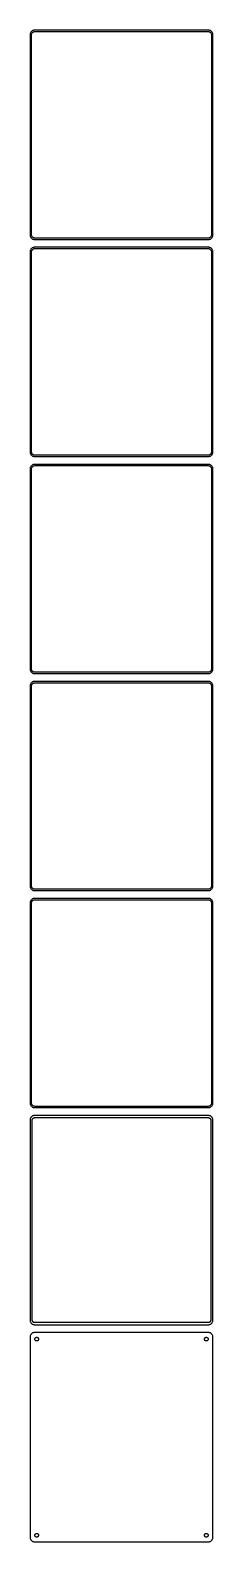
# Model space of a CAD drawing. Header units: metres. Extents: x -105 to 105, y 3615 to 7341.
# Drawn here: x -105 to 105, y 3615 to 5349 of the extents above; entities that cross this region are included whole.
import ezdxf

# ---------------------------------------------------------------- set-up
doc = ezdxf.new("R2010")
doc.units = ezdxf.units.M

msp = doc.modelspace()

# ---------------------------------------------------------------- linework, layer by layer
for p, q in [((-104.961, 5344.63), (-105, 5344)), ((-105, 5344), (-105, 5114)), ((-104.843, 5345.24), (-104.961, 5344.63)), ((-104.649, 5345.84), (-104.843, 5345.24)), ((-104.382, 5346.41), (-104.649, 5345.84)), ((-104.045, 5346.94), (-104.382, 5346.41)), ((-103.645, 5347.42), (-104.045, 5346.94)), ((-103.187, 5347.85), (-103.645, 5347.42)), ((-103.5, 5343.5), (-103.468, 5344)), ((-103.5, 5114.5), (-103.5, 5343.5)), ((-103.468, 5344), (-103.374, 5344.49)), ((-103.374, 5344.49), (-103.219, 5344.97)), ((-103.219, 5344.97), (-103.005, 5345.43)), ((-102.679, 5348.22), (-103.187, 5347.85)), ((-103.005, 5345.43), (-102.736, 5345.85)), ((-102.736, 5345.85), (-102.416, 5346.24)), ((-102.129, 5348.52), (-102.679, 5348.22)), ((-102.416, 5346.24), (-102.05, 5346.58)), ((-101.545, 5348.76), (-102.129, 5348.52)), ((-102.05, 5346.58), (-101.643, 5346.88)), ((-101.643, 5346.88), (-101.203, 5347.12)), ((-100.937, 5348.91), (-101.545, 5348.76)), ((-101.203, 5347.12), (-100.736, 5347.3)), ((-100.314, 5348.99), (-100.937, 5348.91)), ((-100.736, 5347.3), (-100.25, 5347.43)), ((100.314, 5348.99), (-100.314, 5348.99)), ((-100.25, 5347.43), (-99.7512, 5347.49)), ((-99.7512, 5347.49), (99.7512, 5347.49)), ((99.7512, 5347.49), (100.25, 5347.43)), ((100.25, 5347.43), (100.736, 5347.3)), ((100.937, 5348.91), (100.314, 5348.99)), ((100.736, 5347.3), (101.203, 5347.12)), ((101.545, 5348.76), (100.937, 5348.91)), ((101.203, 5347.12), (101.643, 5346.88)), ((102.129, 5348.52), (101.545, 5348.76)), ((101.643, 5346.88), (102.05, 5346.58)), ((102.05, 5346.58), (102.416, 5346.24)), ((102.679, 5348.22), (102.129, 5348.52)), ((102.416, 5346.24), (102.736, 5345.85)), ((103.187, 5347.85), (102.679, 5348.22)), ((102.736, 5345.85), (103.005, 5345.43)), ((103.005, 5345.43), (103.219, 5344.97)), ((103.645, 5347.42), (103.187, 5347.85)), ((103.219, 5344.97), (103.374, 5344.49)), ((103.374, 5344.49), (103.468, 5344)), ((103.468, 5344), (103.5, 5343.5)), ((103.5, 5343.5), (103.5, 5114.5)), ((104.045, 5346.94), (103.645, 5347.42)), ((104.382, 5346.41), (104.045, 5346.94)), ((104.649, 5345.84), (104.382, 5346.41)), ((104.843, 5345.24), (104.649, 5345.84)), ((104.961, 5344.63), (104.843, 5345.24)), ((105, 5344), (104.961, 5344.63)), ((105, 5114), (105, 5344)), ((-105, 5114), (-104.961, 5113.37)), ((-104.961, 5113.37), (-104.843, 5112.76)), ((-104.843, 5112.76), (-104.649, 5112.16)), ((-104.649, 5112.16), (-104.382, 5111.59)), ((-104.382, 5111.59), (-104.045, 5111.06)), ((-104.045, 5097.94), (-104.382, 5097.41)), ((-104.045, 5111.06), (-103.645, 5110.58)), ((-103.645, 5098.42), (-104.045, 5097.94)), ((-103.645, 5110.58), (-103.187, 5110.15)), ((-103.187, 5098.85), (-103.645, 5098.42)), ((-103.468, 5114), (-103.5, 5114.5)), ((-103.374, 5113.51), (-103.468, 5114)), ((-103.219, 5113.03), (-103.374, 5113.51)), ((-103.005, 5112.57), (-103.219, 5113.03)), ((-103.187, 5110.15), (-102.679, 5109.78)), ((-102.679, 5099.22), (-103.187, 5098.85)), ((-102.736, 5112.15), (-103.005, 5112.57)), ((-102.416, 5111.76), (-102.736, 5112.15)), ((-102.679, 5109.78), (-102.129, 5109.48)), ((-102.129, 5099.52), (-102.679, 5099.22)), ((-102.05, 5111.42), (-102.416, 5111.76)), ((-102.129, 5109.48), (-101.545, 5109.24)), ((-101.545, 5099.76), (-102.129, 5099.52)), ((-101.643, 5111.12), (-102.05, 5111.42)), ((-101.203, 5110.88), (-101.643, 5111.12)), ((-101.643, 5097.88), (-101.203, 5098.12)), ((-101.545, 5109.24), (-100.937, 5109.09)), ((-100.937, 5099.91), (-101.545, 5099.76)), ((-100.736, 5110.7), (-101.203, 5110.88)), ((-101.203, 5098.12), (-100.736, 5098.3)), ((-100.937, 5109.09), (-100.314, 5109.01)), ((-100.314, 5099.99), (-100.937, 5099.91)), ((-100.25, 5110.57), (-100.736, 5110.7)), ((-100.736, 5098.3), (-100.25, 5098.43)), ((-100.314, 5109.01), (100.314, 5109.01)), ((100.314, 5099.99), (-100.314, 5099.99)), ((-99.7512, 5110.51), (-100.25, 5110.57)), ((-100.25, 5098.43), (-99.7512, 5098.49)), ((99.7512, 5110.51), (-99.7512, 5110.51)), ((-99.7512, 5098.49), (99.7512, 5098.49)), ((100.25, 5110.57), (99.7512, 5110.51)), ((99.7512, 5098.49), (100.25, 5098.43)), ((100.736, 5110.7), (100.25, 5110.57)), ((100.25, 5098.43), (100.736, 5098.3)), ((100.314, 5109.01), (100.937, 5109.09)), ((100.937, 5099.91), (100.314, 5099.99)), ((101.203, 5110.88), (100.736, 5110.7)), ((100.736, 5098.3), (101.203, 5098.12)), ((100.937, 5109.09), (101.545, 5109.24)), ((101.545, 5099.76), (100.937, 5099.91)), ((101.643, 5111.12), (101.203, 5110.88)), ((101.203, 5098.12), (101.643, 5097.88)), ((101.545, 5109.24), (102.129, 5109.48)), ((102.129, 5099.52), (101.545, 5099.76)), ((102.05, 5111.42), (101.643, 5111.12)), ((102.416, 5111.76), (102.05, 5111.42)), ((102.129, 5109.48), (102.679, 5109.78)), ((102.679, 5099.22), (102.129, 5099.52)), ((102.736, 5112.15), (102.416, 5111.76)), ((102.679, 5109.78), (103.187, 5110.15)), ((103.187, 5098.85), (102.679, 5099.22)), ((103.005, 5112.57), (102.736, 5112.15)), ((103.219, 5113.03), (103.005, 5112.57)), ((103.187, 5110.15), (103.645, 5110.58)), ((103.645, 5098.42), (103.187, 5098.85)), ((103.374, 5113.51), (103.219, 5113.03)), ((103.468, 5114), (103.374, 5113.51)), ((103.5, 5114.5), (103.468, 5114)), ((103.645, 5110.58), (104.045, 5111.06)), ((104.045, 5097.94), (103.645, 5098.42)), ((104.045, 5111.06), (104.382, 5111.59)), ((104.382, 5097.41), (104.045, 5097.94)), ((104.382, 5111.59), (104.649, 5112.16)), ((104.649, 5112.16), (104.843, 5112.76)), ((104.843, 5112.76), (104.961, 5113.37)), ((104.961, 5113.37), (105, 5114)), ((-104.961, 5095.63), (-105, 5095)), ((-105, 5095), (-105, 4865)), ((-104.843, 5096.24), (-104.961, 5095.63)), ((-104.649, 5096.84), (-104.843, 5096.24)), ((-104.382, 5097.41), (-104.649, 5096.84)), ((-103.5, 5094.5), (-103.468, 5095)), ((-103.5, 4865.5), (-103.5, 5094.5)), ((-103.468, 5095), (-103.374, 5095.49)), ((-103.374, 5095.49), (-103.219, 5095.97)), ((-103.219, 5095.97), (-103.005, 5096.43)), ((-103.005, 5096.43), (-102.736, 5096.85)), ((-102.736, 5096.85), (-102.416, 5097.24)), ((-102.416, 5097.24), (-102.05, 5097.58)), ((-102.05, 5097.58), (-101.643, 5097.88)), ((101.643, 5097.88), (102.05, 5097.58)), ((102.05, 5097.58), (102.416, 5097.24)), ((102.416, 5097.24), (102.736, 5096.85)), ((102.736, 5096.85), (103.005, 5096.43)), ((103.005, 5096.43), (103.219, 5095.97)), ((103.219, 5095.97), (103.374, 5095.49)), ((103.374, 5095.49), (103.468, 5095)), ((103.468, 5095), (103.5, 5094.5)), ((103.5, 5094.5), (103.5, 4865.5)), ((104.649, 5096.84), (104.382, 5097.41)), ((104.843, 5096.24), (104.649, 5096.84)), ((104.961, 5095.63), (104.843, 5096.24)), ((105, 5095), (104.961, 5095.63)), ((105, 4865), (105, 5095)), ((-105, 4865), (-104.961, 4864.37)), ((-104.961, 4864.37), (-104.843, 4863.76)), ((-104.843, 4863.76), (-104.649, 4863.16)), ((-104.649, 4863.16), (-104.382, 4862.59)), ((-104.382, 4862.59), (-104.045, 4862.06)), ((-104.045, 4862.06), (-103.645, 4861.58)), ((-103.645, 4861.58), (-103.187, 4861.15)), ((-103.468, 4865), (-103.5, 4865.5)), ((-103.374, 4864.51), (-103.468, 4865)), ((-103.219, 4864.03), (-103.374, 4864.51)), ((-103.005, 4863.57), (-103.219, 4864.03)), ((-103.187, 4861.15), (-102.679, 4860.78)), ((-102.736, 4863.15), (-103.005, 4863.57)), ((-102.416, 4862.76), (-102.736, 4863.15)), ((-102.679, 4860.78), (-102.129, 4860.48)), ((-102.05, 4862.42), (-102.416, 4862.76)), ((-102.129, 4860.48), (-101.545, 4860.24)), ((-101.643, 4862.12), (-102.05, 4862.42)), ((-101.203, 4861.88), (-101.643, 4862.12)), ((-101.545, 4860.24), (-100.937, 4860.09)), ((-100.736, 4861.7), (-101.203, 4861.88)), ((-100.937, 4860.09), (-100.314, 4860.01)), ((-100.25, 4861.57), (-100.736, 4861.7)), ((-100.314, 4860.01), (100.314, 4860.01)), ((-99.7512, 4861.51), (-100.25, 4861.57)), ((99.7512, 4861.51), (-99.7512, 4861.51)), ((100.25, 4861.57), (99.7512, 4861.51)), ((100.736, 4861.7), (100.25, 4861.57)), ((100.314, 4860.01), (100.937, 4860.09)), ((101.203, 4861.88), (100.736, 4861.7)), ((100.937, 4860.09), (101.545, 4860.24)), ((101.643, 4862.12), (101.203, 4861.88)), ((101.545, 4860.24), (102.129, 4860.48)), ((102.05, 4862.42), (101.643, 4862.12)), ((102.416, 4862.76), (102.05, 4862.42)), ((102.129, 4860.48), (102.679, 4860.78)), ((102.736, 4863.15), (102.416, 4862.76)), ((102.679, 4860.78), (103.187, 4861.15)), ((103.005, 4863.57), (102.736, 4863.15)), ((103.219, 4864.03), (103.005, 4863.57)), ((103.187, 4861.15), (103.645, 4861.58)), ((103.374, 4864.51), (103.219, 4864.03)), ((103.468, 4865), (103.374, 4864.51)), ((103.5, 4865.5), (103.468, 4865)), ((103.645, 4861.58), (104.045, 4862.06)), ((104.045, 4862.06), (104.382, 4862.59)), ((104.382, 4862.59), (104.649, 4863.16)), ((104.649, 4863.16), (104.843, 4863.76)), ((104.843, 4863.76), (104.961, 4864.37)), ((104.961, 4864.37), (105, 4865)), ((-104.961, 4846.63), (-105, 4846)), ((-105, 4846), (-105, 4616)), ((-104.843, 4847.24), (-104.961, 4846.63)), ((-104.649, 4847.84), (-104.843, 4847.24)), ((-104.382, 4848.41), (-104.649, 4847.84)), ((-104.045, 4848.94), (-104.382, 4848.41)), ((-103.645, 4849.42), (-104.045, 4848.94)), ((-103.187, 4849.85), (-103.645, 4849.42)), ((-103.5, 4845.5), (-103.468, 4846)), ((-103.5, 4616.5), (-103.5, 4845.5)), ((-103.468, 4846), (-103.374, 4846.49)), ((-103.374, 4846.49), (-103.219, 4846.97)), ((-103.219, 4846.97), (-103.005, 4847.43)), ((-102.679, 4850.22), (-103.187, 4849.85)), ((-103.005, 4847.43), (-102.736, 4847.85)), ((-102.736, 4847.85), (-102.416, 4848.24)), ((-102.129, 4850.52), (-102.679, 4850.22)), ((-102.416, 4848.24), (-102.05, 4848.58)), ((-101.545, 4850.76), (-102.129, 4850.52)), ((-102.05, 4848.58), (-101.643, 4848.88)), ((-101.643, 4848.88), (-101.203, 4849.12)), ((-100.937, 4850.91), (-101.545, 4850.76)), ((-101.203, 4849.12), (-100.736, 4849.3)), ((-100.314, 4850.99), (-100.937, 4850.91)), ((-100.736, 4849.3), (-100.25, 4849.43)), ((100.314, 4850.99), (-100.314, 4850.99)), ((-100.25, 4849.43), (-99.7512, 4849.49)), ((-99.7512, 4849.49), (99.7512, 4849.49)), ((99.7512, 4849.49), (100.25, 4849.43)), ((100.25, 4849.43), (100.736, 4849.3)), ((100.937, 4850.91), (100.314, 4850.99)), ((100.736, 4849.3), (101.203, 4849.12)), ((101.545, 4850.76), (100.937, 4850.91)), ((101.203, 4849.12), (101.643, 4848.88)), ((102.129, 4850.52), (101.545, 4850.76)), ((101.643, 4848.88), (102.05, 4848.58)), ((102.05, 4848.58), (102.416, 4848.24)), ((102.679, 4850.22), (102.129, 4850.52)), ((102.416, 4848.24), (102.736, 4847.85)), ((103.187, 4849.85), (102.679, 4850.22)), ((102.736, 4847.85), (103.005, 4847.43)), ((103.005, 4847.43), (103.219, 4846.97)), ((103.645, 4849.42), (103.187, 4849.85)), ((103.219, 4846.97), (103.374, 4846.49)), ((103.374, 4846.49), (103.468, 4846)), ((103.468, 4846), (103.5, 4845.5)), ((103.5, 4845.5), (103.5, 4616.5)), ((104.045, 4848.94), (103.645, 4849.42)), ((104.382, 4848.41), (104.045, 4848.94)), ((104.649, 4847.84), (104.382, 4848.41)), ((104.843, 4847.24), (104.649, 4847.84)), ((104.961, 4846.63), (104.843, 4847.24)), ((105, 4846), (104.961, 4846.63)), ((105, 4616), (105, 4846)), ((-105, 4616), (-104.961, 4615.37)), ((-104.961, 4615.37), (-104.843, 4614.76)), ((-104.843, 4614.76), (-104.649, 4614.16)), ((-104.649, 4614.16), (-104.382, 4613.59)), ((-104.382, 4613.59), (-104.045, 4613.06)), ((-104.045, 4613.06), (-103.645, 4612.58)), ((-103.645, 4612.58), (-103.187, 4612.15)), ((-103.468, 4616), (-103.5, 4616.5)), ((-103.374, 4615.51), (-103.468, 4616)), ((-103.219, 4615.03), (-103.374, 4615.51)), ((-103.005, 4614.57), (-103.219, 4615.03)), ((-102.736, 4614.15), (-103.005, 4614.57)), ((-102.416, 4613.76), (-102.736, 4614.15)), ((-102.05, 4613.42), (-102.416, 4613.76)), ((-101.643, 4613.12), (-102.05, 4613.42)), ((-101.203, 4612.88), (-101.643, 4613.12)), ((-100.736, 4612.7), (-101.203, 4612.88)), ((-100.25, 4612.57), (-100.736, 4612.7)), ((-99.7512, 4612.51), (-100.25, 4612.57)), ((99.7512, 4612.51), (-99.7512, 4612.51)), ((100.25, 4612.57), (99.7512, 4612.51)), ((100.736, 4612.7), (100.25, 4612.57)), ((101.203, 4612.88), (100.736, 4612.7)), ((101.643, 4613.12), (101.203, 4612.88)), ((102.05, 4613.42), (101.643, 4613.12)), ((102.416, 4613.76), (102.05, 4613.42)), ((102.736, 4614.15), (102.416, 4613.76)), ((103.005, 4614.57), (102.736, 4614.15)), ((103.219, 4615.03), (103.005, 4614.57)), ((103.187, 4612.15), (103.645, 4612.58)), ((103.374, 4615.51), (103.219, 4615.03)), ((103.468, 4616), (103.374, 4615.51)), ((103.5, 4616.5), (103.468, 4616)), ((103.645, 4612.58), (104.045, 4613.06)), ((104.045, 4613.06), (104.382, 4613.59)), ((104.382, 4613.59), (104.649, 4614.16)), ((104.649, 4614.16), (104.843, 4614.76)), ((104.843, 4614.76), (104.961, 4615.37)), ((104.961, 4615.37), (105, 4616)), ((-104.961, 4597.63), (-105, 4597)), ((-105, 4597), (-105, 4367)), ((-104.843, 4598.24), (-104.961, 4597.63)), ((-104.649, 4598.84), (-104.843, 4598.24)), ((-104.382, 4599.41), (-104.649, 4598.84)), ((-104.045, 4599.94), (-104.382, 4599.41)), ((-103.645, 4600.42), (-104.045, 4599.94)), ((-103.187, 4600.85), (-103.645, 4600.42)), ((-103.5, 4596.5), (-103.468, 4597)), ((-103.5, 4367.5), (-103.5, 4596.5)), ((-103.468, 4597), (-103.374, 4597.49)), ((-103.374, 4597.49), (-103.219, 4597.97)), ((-103.219, 4597.97), (-103.005, 4598.43)), ((-103.187, 4612.15), (-102.679, 4611.78)), ((-102.679, 4601.22), (-103.187, 4600.85)), ((-103.005, 4598.43), (-102.736, 4598.85)), ((-102.736, 4598.85), (-102.416, 4599.24)), ((-102.679, 4611.78), (-102.129, 4611.48)), ((-102.129, 4601.52), (-102.679, 4601.22)), ((-102.416, 4599.24), (-102.05, 4599.58)), ((-102.129, 4611.48), (-101.545, 4611.24)), ((-101.545, 4601.76), (-102.129, 4601.52)), ((-102.05, 4599.58), (-101.643, 4599.88)), ((-101.643, 4599.88), (-101.203, 4600.12)), ((-101.545, 4611.24), (-100.937, 4611.09)), ((-100.937, 4601.91), (-101.545, 4601.76)), ((-101.203, 4600.12), (-100.736, 4600.3)), ((-100.937, 4611.09), (-100.314, 4611.01)), ((-100.314, 4601.99), (-100.937, 4601.91)), ((-100.736, 4600.3), (-100.25, 4600.43)), ((-100.314, 4611.01), (100.314, 4611.01)), ((100.314, 4601.99), (-100.314, 4601.99)), ((-100.25, 4600.43), (-99.7512, 4600.49)), ((-99.7512, 4600.49), (99.7512, 4600.49)), ((99.7512, 4600.49), (100.25, 4600.43)), ((100.25, 4600.43), (100.736, 4600.3)), ((100.314, 4611.01), (100.937, 4611.09)), ((100.937, 4601.91), (100.314, 4601.99)), ((100.736, 4600.3), (101.203, 4600.12)), ((100.937, 4611.09), (101.545, 4611.24)), ((101.545, 4601.76), (100.937, 4601.91)), ((101.203, 4600.12), (101.643, 4599.88)), ((101.545, 4611.24), (102.129, 4611.48)), ((102.129, 4601.52), (101.545, 4601.76)), ((101.643, 4599.88), (102.05, 4599.58)), ((102.05, 4599.58), (102.416, 4599.24)), ((102.129, 4611.48), (102.679, 4611.78)), ((102.679, 4601.22), (102.129, 4601.52)), ((102.416, 4599.24), (102.736, 4598.85)), ((102.679, 4611.78), (103.187, 4612.15)), ((103.187, 4600.85), (102.679, 4601.22)), ((102.736, 4598.85), (103.005, 4598.43)), ((103.005, 4598.43), (103.219, 4597.97)), ((103.645, 4600.42), (103.187, 4600.85)), ((103.219, 4597.97), (103.374, 4597.49)), ((103.374, 4597.49), (103.468, 4597)), ((103.468, 4597), (103.5, 4596.5)), ((103.5, 4596.5), (103.5, 4367.5)), ((104.045, 4599.94), (103.645, 4600.42)), ((104.382, 4599.41), (104.045, 4599.94)), ((104.649, 4598.84), (104.382, 4599.41)), ((104.843, 4598.24), (104.649, 4598.84)), ((104.961, 4597.63), (104.843, 4598.24)), ((105, 4597), (104.961, 4597.63)), ((105, 4367), (105, 4597)), ((-105, 4367), (-104.961, 4366.37)), ((-104.961, 4366.37), (-104.843, 4365.76)), ((-104.843, 4365.76), (-104.649, 4365.16)), ((-104.649, 4365.16), (-104.382, 4364.59)), ((-104.382, 4364.59), (-104.045, 4364.06)), ((-104.045, 4364.06), (-103.645, 4363.58)), ((-103.645, 4363.58), (-103.187, 4363.15)), ((-103.468, 4367), (-103.5, 4367.5)), ((-103.374, 4366.51), (-103.468, 4367)), ((-103.219, 4366.03), (-103.374, 4366.51)), ((-103.005, 4365.57), (-103.219, 4366.03)), ((-103.187, 4363.15), (-102.679, 4362.78)), ((-102.736, 4365.15), (-103.005, 4365.57)), ((-102.416, 4364.76), (-102.736, 4365.15)), ((-102.679, 4362.78), (-102.129, 4362.48)), ((-102.129, 4352.52), (-102.679, 4352.22)), ((-102.05, 4364.42), (-102.416, 4364.76)), ((-102.129, 4362.48), (-101.545, 4362.24)), ((-101.545, 4352.76), (-102.129, 4352.52)), ((-101.643, 4364.12), (-102.05, 4364.42)), ((-101.203, 4363.88), (-101.643, 4364.12)), ((-101.545, 4362.24), (-100.937, 4362.09)), ((-100.937, 4352.91), (-101.545, 4352.76)), ((-100.736, 4363.7), (-101.203, 4363.88)), ((-100.937, 4362.09), (-100.314, 4362.01)), ((-100.314, 4352.99), (-100.937, 4352.91)), ((-100.25, 4363.57), (-100.736, 4363.7)), ((-100.314, 4362.01), (100.314, 4362.01)), ((100.314, 4352.99), (-100.314, 4352.99)), ((-99.7512, 4363.51), (-100.25, 4363.57)), ((99.7512, 4363.51), (-99.7512, 4363.51)), ((100.25, 4363.57), (99.7512, 4363.51)), ((100.736, 4363.7), (100.25, 4363.57)), ((100.314, 4362.01), (100.937, 4362.09)), ((100.937, 4352.91), (100.314, 4352.99)), ((101.203, 4363.88), (100.736, 4363.7)), ((100.937, 4362.09), (101.545, 4362.24)), ((101.545, 4352.76), (100.937, 4352.91)), ((101.643, 4364.12), (101.203, 4363.88)), ((101.545, 4362.24), (102.129, 4362.48)), ((102.129, 4352.52), (101.545, 4352.76)), ((102.05, 4364.42), (101.643, 4364.12)), ((102.416, 4364.76), (102.05, 4364.42)), ((102.129, 4362.48), (102.679, 4362.78)), ((102.679, 4352.22), (102.129, 4352.52)), ((102.736, 4365.15), (102.416, 4364.76)), ((102.679, 4362.78), (103.187, 4363.15)), ((103.005, 4365.57), (102.736, 4365.15)), ((103.219, 4366.03), (103.005, 4365.57)), ((103.187, 4363.15), (103.645, 4363.58)), ((103.374, 4366.51), (103.219, 4366.03)), ((103.468, 4367), (103.374, 4366.51)), ((103.5, 4367.5), (103.468, 4367)), ((103.645, 4363.58), (104.045, 4364.06)), ((104.045, 4364.06), (104.382, 4364.59)), ((104.382, 4364.59), (104.649, 4365.16)), ((104.649, 4365.16), (104.843, 4365.76)), ((104.843, 4365.76), (104.961, 4366.37)), ((104.961, 4366.37), (105, 4367)), ((-104.961, 4348.63), (-105, 4348)), ((-105, 4348), (-105, 4118)), ((-104.843, 4349.24), (-104.961, 4348.63)), ((-104.649, 4349.84), (-104.843, 4349.24)), ((-104.382, 4350.41), (-104.649, 4349.84)), ((-104.045, 4350.94), (-104.382, 4350.41)), ((-103.645, 4351.42), (-104.045, 4350.94)), ((-103.187, 4351.85), (-103.645, 4351.42)), ((-103.5, 4347.5), (-103.468, 4348)), ((-103.5, 4118.5), (-103.5, 4347.5)), ((-103.468, 4348), (-103.374, 4348.49)), ((-103.374, 4348.49), (-103.219, 4348.97)), ((-103.219, 4348.97), (-103.005, 4349.43)), ((-102.679, 4352.22), (-103.187, 4351.85)), ((-103.005, 4349.43), (-102.736, 4349.85)), ((-102.736, 4349.85), (-102.416, 4350.24)), ((-102.416, 4350.24), (-102.05, 4350.58)), ((-102.05, 4350.58), (-101.643, 4350.88)), ((-101.643, 4350.88), (-101.203, 4351.12)), ((-101.203, 4351.12), (-100.736, 4351.3)), ((-100.736, 4351.3), (-100.25, 4351.43)), ((-100.25, 4351.43), (-99.7512, 4351.49)), ((-99.7512, 4351.49), (99.7512, 4351.49)), ((99.7512, 4351.49), (100.25, 4351.43)), ((100.25, 4351.43), (100.736, 4351.3)), ((100.736, 4351.3), (101.203, 4351.12)), ((101.203, 4351.12), (101.643, 4350.88)), ((101.643, 4350.88), (102.05, 4350.58)), ((102.05, 4350.58), (102.416, 4350.24)), ((102.416, 4350.24), (102.736, 4349.85)), ((103.187, 4351.85), (102.679, 4352.22)), ((102.736, 4349.85), (103.005, 4349.43)), ((103.005, 4349.43), (103.219, 4348.97)), ((103.645, 4351.42), (103.187, 4351.85)), ((103.219, 4348.97), (103.374, 4348.49)), ((103.374, 4348.49), (103.468, 4348)), ((103.468, 4348), (103.5, 4347.5)), ((103.5, 4347.5), (103.5, 4118.5)), ((104.045, 4350.94), (103.645, 4351.42)), ((104.382, 4350.41), (104.045, 4350.94)), ((104.649, 4349.84), (104.382, 4350.41)), ((104.843, 4349.24), (104.649, 4349.84)), ((104.961, 4348.63), (104.843, 4349.24)), ((105, 4348), (104.961, 4348.63)), ((105, 4118), (105, 4348)), ((-105, 4118), (-104.961, 4117.37)), ((-104.961, 4117.37), (-104.843, 4116.76)), ((-104.843, 4116.76), (-104.649, 4116.16)), ((-104.649, 4116.16), (-104.382, 4115.59)), ((-104.382, 4115.59), (-104.045, 4115.06)), ((-104.045, 4115.06), (-103.645, 4114.58)), ((-103.645, 4114.58), (-103.187, 4114.15)), ((-103.468, 4118), (-103.5, 4118.5)), ((-103.374, 4117.51), (-103.468, 4118)), ((-103.219, 4117.03), (-103.374, 4117.51)), ((-103.005, 4116.57), (-103.219, 4117.03)), ((-103.187, 4114.15), (-102.679, 4113.78)), ((-102.736, 4116.15), (-103.005, 4116.57)), ((-102.416, 4115.76), (-102.736, 4116.15)), ((-102.679, 4113.78), (-102.129, 4113.48)), ((-102.05, 4115.42), (-102.416, 4115.76)), ((-102.129, 4113.48), (-101.545, 4113.24)), ((-101.643, 4115.12), (-102.05, 4115.42)), ((-101.203, 4114.88), (-101.643, 4115.12)), ((-101.545, 4113.24), (-100.937, 4113.09)), ((-100.736, 4114.7), (-101.203, 4114.88)), ((-100.937, 4113.09), (-100.314, 4113.01)), ((-100.25, 4114.57), (-100.736, 4114.7)), ((-100.314, 4113.01), (100.314, 4113.01)), ((-99.7512, 4114.51), (-100.25, 4114.57)), ((99.7512, 4114.51), (-99.7512, 4114.51)), ((100.25, 4114.57), (99.7512, 4114.51)), ((100.736, 4114.7), (100.25, 4114.57)), ((100.314, 4113.01), (100.937, 4113.09)), ((101.203, 4114.88), (100.736, 4114.7)), ((100.937, 4113.09), (101.545, 4113.24)), ((101.643, 4115.12), (101.203, 4114.88)), ((101.545, 4113.24), (102.129, 4113.48)), ((102.05, 4115.42), (101.643, 4115.12)), ((102.416, 4115.76), (102.05, 4115.42)), ((102.129, 4113.48), (102.679, 4113.78)), ((102.736, 4116.15), (102.416, 4115.76)), ((102.679, 4113.78), (103.187, 4114.15)), ((103.005, 4116.57), (102.736, 4116.15)), ((103.219, 4117.03), (103.005, 4116.57)), ((103.187, 4114.15), (103.645, 4114.58)), ((103.374, 4117.51), (103.219, 4117.03)), ((103.468, 4118), (103.374, 4117.51)), ((103.5, 4118.5), (103.468, 4118)), ((103.645, 4114.58), (104.045, 4115.06)), ((104.045, 4115.06), (104.382, 4115.59)), ((104.382, 4115.59), (104.649, 4116.16)), ((104.649, 4116.16), (104.843, 4116.76)), ((104.843, 4116.76), (104.961, 4117.37)), ((104.961, 4117.37), (105, 4118)), ((-104.961, 4099.63), (-105, 4099)), ((-105, 4099), (-105, 3869)), ((-104.843, 4100.24), (-104.961, 4099.63)), ((-104.649, 4100.84), (-104.843, 4100.24)), ((-104.382, 4101.41), (-104.649, 4100.84)), ((-104.045, 4101.94), (-104.382, 4101.41)), ((-103.645, 4102.42), (-104.045, 4101.94)), ((-103.187, 4102.85), (-103.645, 4102.42)), ((-102.679, 4103.22), (-103.187, 4102.85)), ((-102.129, 4103.52), (-102.679, 4103.22)), ((-102.613, 4098.5), (-102.588, 4098.89)), ((-102.613, 3869.5), (-102.613, 4098.5)), ((-102.588, 4098.89), (-102.515, 4099.27)), ((-102.515, 4099.27), (-102.394, 4099.65)), ((-102.394, 4099.65), (-102.228, 4100)), ((-102.228, 4100), (-102.018, 4100.33)), ((-101.545, 4103.76), (-102.129, 4103.52)), ((-102.018, 4100.33), (-101.769, 4100.63)), ((-101.769, 4100.63), (-101.484, 4100.9)), ((-100.937, 4103.91), (-101.545, 4103.76)), ((-101.484, 4100.9), (-101.168, 4101.13)), ((-101.168, 4101.13), (-100.825, 4101.32)), ((-100.314, 4103.99), (-100.937, 4103.91)), ((-100.825, 4101.32), (-100.462, 4101.46)), ((-100.462, 4101.46), (-100.083, 4101.56)), ((100.314, 4103.99), (-100.314, 4103.99)), ((-100.083, 4101.56), (-99.6955, 4101.61)), ((-99.6955, 4101.61), (99.6955, 4101.61)), ((99.6955, 4101.61), (100.083, 4101.56)), ((100.083, 4101.56), (100.462, 4101.46)), ((100.937, 4103.91), (100.314, 4103.99)), ((100.462, 4101.46), (100.825, 4101.32)), ((100.825, 4101.32), (101.168, 4101.13)), ((101.545, 4103.76), (100.937, 4103.91)), ((101.168, 4101.13), (101.484, 4100.9)), ((101.484, 4100.9), (101.769, 4100.63)), ((102.129, 4103.52), (101.545, 4103.76)), ((101.769, 4100.63), (102.018, 4100.33)), ((102.018, 4100.33), (102.228, 4100)), ((102.679, 4103.22), (102.129, 4103.52)), ((102.228, 4100), (102.394, 4099.65)), ((102.394, 4099.65), (102.515, 4099.27)), ((102.515, 4099.27), (102.588, 4098.89)), ((102.588, 4098.89), (102.613, 4098.5)), ((102.613, 4098.5), (102.613, 3869.5)), ((103.187, 4102.85), (102.679, 4103.22)), ((103.645, 4102.42), (103.187, 4102.85)), ((104.045, 4101.94), (103.645, 4102.42)), ((104.382, 4101.41), (104.045, 4101.94)), ((104.649, 4100.84), (104.382, 4101.41)), ((104.843, 4100.24), (104.649, 4100.84)), ((104.961, 4099.63), (104.843, 4100.24)), ((105, 4099), (104.961, 4099.63)), ((105, 3869), (105, 4099)), ((-105, 3869), (-104.961, 3868.37)), ((-104.961, 3868.37), (-104.843, 3867.76)), ((-104.843, 3867.76), (-104.649, 3867.16)), ((-104.649, 3867.16), (-104.382, 3866.59)), ((-102.588, 3869.11), (-102.613, 3869.5)), ((-102.515, 3868.73), (-102.588, 3869.11)), ((-102.394, 3868.35), (-102.515, 3868.73)), ((-102.228, 3868), (-102.394, 3868.35)), ((-102.018, 3867.67), (-102.228, 3868)), ((-101.769, 3867.37), (-102.018, 3867.67)), ((-101.484, 3867.1), (-101.769, 3867.37)), ((-101.168, 3866.87), (-101.484, 3867.1)), ((-100.825, 3866.68), (-101.168, 3866.87)), ((101.168, 3866.87), (100.825, 3866.68)), ((101.484, 3867.1), (101.168, 3866.87)), ((101.769, 3867.37), (101.484, 3867.1)), ((102.018, 3867.67), (101.769, 3867.37)), ((102.228, 3868), (102.018, 3867.67)), ((102.394, 3868.35), (102.228, 3868)), ((102.515, 3868.73), (102.394, 3868.35)), ((102.588, 3869.11), (102.515, 3868.73)), ((102.613, 3869.5), (102.588, 3869.11)), ((104.382, 3866.59), (104.649, 3867.16)), ((104.649, 3867.16), (104.843, 3867.76)), ((104.843, 3867.76), (104.961, 3868.37)), ((104.961, 3868.37), (105, 3869)), ((-104.961, 3850.63), (-105, 3850)), ((-105, 3850), (-105, 3620)), ((-104.843, 3851.24), (-104.961, 3850.63)), ((-104.649, 3851.84), (-104.843, 3851.24)), ((-104.382, 3852.41), (-104.649, 3851.84)), ((-104.382, 3866.59), (-104.045, 3866.06)), ((-104.045, 3852.94), (-104.382, 3852.41)), ((-104.045, 3866.06), (-103.645, 3865.58)), ((-103.645, 3853.42), (-104.045, 3852.94)), ((-103.645, 3865.58), (-103.187, 3865.15)), ((-103.187, 3853.85), (-103.645, 3853.42)), ((-103.187, 3865.15), (-102.679, 3864.78)), ((-102.679, 3854.22), (-103.187, 3853.85)), ((-102.679, 3864.78), (-102.129, 3864.48)), ((-102.129, 3854.52), (-102.679, 3854.22)), ((-102.129, 3864.48), (-101.545, 3864.24)), ((-101.545, 3854.76), (-102.129, 3854.52)), ((-101.545, 3864.24), (-100.937, 3864.09)), ((-100.937, 3854.91), (-101.545, 3854.76)), ((-100.937, 3864.09), (-100.314, 3864.01)), ((-100.314, 3854.99), (-100.937, 3854.91)), ((-100.462, 3866.54), (-100.825, 3866.68)), ((-100.083, 3866.44), (-100.462, 3866.54)), ((-100.314, 3864.01), (100.314, 3864.01)), ((100.314, 3854.99), (-100.314, 3854.99)), ((-99.6955, 3866.39), (-100.083, 3866.44)), ((99.6955, 3866.39), (-99.6955, 3866.39)), ((-98.4092, 3849.43), (-98.1598, 3849.53)), ((-98.1598, 3849.53), (-97.9001, 3849.6)), ((-97.9001, 3849.6), (-97.6341, 3849.63)), ((-97.6341, 3849.63), (-97.3659, 3849.63)), ((-97.3659, 3849.63), (-97.0999, 3849.6)), ((-97.0999, 3849.6), (-96.8401, 3849.53)), ((-96.8401, 3849.53), (-96.5908, 3849.43)), ((96.5908, 3849.43), (96.8401, 3849.53)), ((96.8401, 3849.53), (97.0999, 3849.6)), ((97.0999, 3849.6), (97.3659, 3849.63)), ((97.3659, 3849.63), (97.6341, 3849.63)), ((97.6341, 3849.63), (97.9001, 3849.6)), ((97.9001, 3849.6), (98.1598, 3849.53)), ((98.1598, 3849.53), (98.4092, 3849.43)), ((100.083, 3866.44), (99.6955, 3866.39)), ((100.462, 3866.54), (100.083, 3866.44)), ((100.314, 3864.01), (100.937, 3864.09)), ((100.937, 3854.91), (100.314, 3854.99)), ((100.825, 3866.68), (100.462, 3866.54)), ((100.937, 3864.09), (101.545, 3864.24)), ((101.545, 3854.76), (100.937, 3854.91)), ((101.545, 3864.24), (102.129, 3864.48)), ((102.129, 3854.52), (101.545, 3854.76)), ((102.129, 3864.48), (102.679, 3864.78)), ((102.679, 3854.22), (102.129, 3854.52)), ((102.679, 3864.78), (103.187, 3865.15)), ((103.187, 3853.85), (102.679, 3854.22)), ((103.187, 3865.15), (103.645, 3865.58)), ((103.645, 3853.42), (103.187, 3853.85)), ((103.645, 3865.58), (104.045, 3866.06)), ((104.045, 3852.94), (103.645, 3853.42)), ((104.045, 3866.06), (104.382, 3866.59)), ((104.382, 3852.41), (104.045, 3852.94)), ((104.649, 3851.84), (104.382, 3852.41)), ((104.843, 3851.24), (104.649, 3851.84)), ((104.961, 3850.63), (104.843, 3851.24)), ((105, 3850), (104.961, 3850.63)), ((105, 3620), (105, 3850)), ((-99.6353, 3847.5), (-99.6185, 3847.77)), ((-99.6185, 3847.23), (-99.6353, 3847.5)), ((-99.6185, 3847.77), (-99.5682, 3848.03)), ((-99.5682, 3846.97), (-99.6185, 3847.23)), ((-99.5682, 3848.03), (-99.4853, 3848.29)), ((-99.4853, 3846.71), (-99.5682, 3846.97)), ((-99.4853, 3848.29), (-99.3712, 3848.53)), ((-99.3712, 3846.47), (-99.4853, 3846.71)), ((-99.3712, 3848.53), (-99.2275, 3848.76)), ((-99.2275, 3846.24), (-99.3712, 3846.47)), ((-99.2275, 3848.76), (-99.0566, 3848.96)), ((-99.0566, 3846.04), (-99.2275, 3846.24)), ((-99.0566, 3848.96), (-98.8611, 3849.15)), ((-98.8611, 3845.85), (-99.0566, 3846.04)), ((-98.8611, 3849.15), (-98.6441, 3849.3)), ((-98.6441, 3845.7), (-98.8611, 3845.85)), ((-98.6441, 3849.3), (-98.4092, 3849.43)), ((-98.4092, 3845.57), (-98.6441, 3845.7)), ((-98.1598, 3845.47), (-98.4092, 3845.57)), ((-97.9001, 3845.4), (-98.1598, 3845.47)), ((-97.6341, 3845.37), (-97.9001, 3845.4)), ((-97.3659, 3845.37), (-97.6341, 3845.37)), ((-97.0999, 3845.4), (-97.3659, 3845.37)), ((-96.8401, 3845.47), (-97.0999, 3845.4)), ((-96.5908, 3845.57), (-96.8401, 3845.47)), ((-96.5908, 3849.43), (-96.3559, 3849.3)), ((-96.3559, 3845.7), (-96.5908, 3845.57)), ((-96.3559, 3849.3), (-96.1389, 3849.15)), ((-96.1389, 3845.85), (-96.3559, 3845.7)), ((-96.1389, 3849.15), (-95.9434, 3848.96)), ((-95.9434, 3846.04), (-96.1389, 3845.85)), ((-95.9434, 3848.96), (-95.7725, 3848.76)), ((-95.7725, 3846.24), (-95.9434, 3846.04)), ((-95.7725, 3848.76), (-95.6288, 3848.53)), ((-95.6288, 3846.47), (-95.7725, 3846.24)), ((-95.6288, 3848.53), (-95.5146, 3848.29)), ((-95.5146, 3846.71), (-95.6288, 3846.47)), ((-95.5146, 3848.29), (-95.4318, 3848.03)), ((-95.4318, 3846.97), (-95.5146, 3846.71)), ((-95.4318, 3848.03), (-95.3815, 3847.77)), ((-95.3815, 3847.23), (-95.4318, 3846.97)), ((-95.3815, 3847.77), (-95.3647, 3847.5)), ((-95.3647, 3847.5), (-95.3815, 3847.23)), ((95.3647, 3847.5), (95.3815, 3847.77)), ((95.3815, 3847.23), (95.3647, 3847.5)), ((95.3815, 3847.77), (95.4318, 3848.03)), ((95.4318, 3846.97), (95.3815, 3847.23)), ((95.4318, 3848.03), (95.5146, 3848.29)), ((95.5146, 3846.71), (95.4318, 3846.97)), ((95.5146, 3848.29), (95.6288, 3848.53)), ((95.6288, 3846.47), (95.5146, 3846.71)), ((95.6288, 3848.53), (95.7725, 3848.76)), ((95.7725, 3846.24), (95.6288, 3846.47)), ((95.7725, 3848.76), (95.9434, 3848.96)), ((95.9434, 3846.04), (95.7725, 3846.24)), ((95.9434, 3848.96), (96.1389, 3849.15)), ((96.1389, 3845.85), (95.9434, 3846.04)), ((96.1389, 3849.15), (96.3559, 3849.3)), ((96.3559, 3845.7), (96.1389, 3845.85)), ((96.3559, 3849.3), (96.5908, 3849.43)), ((96.5908, 3845.57), (96.3559, 3845.7)), ((96.8401, 3845.47), (96.5908, 3845.57)), ((97.0999, 3845.4), (96.8401, 3845.47)), ((97.3659, 3845.37), (97.0999, 3845.4)), ((97.6341, 3845.37), (97.3659, 3845.37)), ((97.9001, 3845.4), (97.6341, 3845.37)), ((98.1598, 3845.47), (97.9001, 3845.4)), ((98.4092, 3845.57), (98.1598, 3845.47)), ((98.4092, 3849.43), (98.6441, 3849.3)), ((98.6441, 3845.7), (98.4092, 3845.57)), ((98.6441, 3849.3), (98.8611, 3849.15)), ((98.8611, 3845.85), (98.6441, 3845.7)), ((98.8611, 3849.15), (99.0566, 3848.96)), ((99.0566, 3846.04), (98.8611, 3845.85)), ((99.0566, 3848.96), (99.2275, 3848.76)), ((99.2275, 3846.24), (99.0566, 3846.04)), ((99.2275, 3848.76), (99.3712, 3848.53)), ((99.3712, 3846.47), (99.2275, 3846.24)), ((99.3712, 3848.53), (99.4853, 3848.29)), ((99.4853, 3846.71), (99.3712, 3846.47)), ((99.4853, 3848.29), (99.5682, 3848.03)), ((99.5682, 3846.97), (99.4853, 3846.71)), ((99.5682, 3848.03), (99.6185, 3847.77)), ((99.6185, 3847.23), (99.5682, 3846.97)), ((99.6185, 3847.77), (99.6353, 3847.5)), ((99.6353, 3847.5), (99.6185, 3847.23)), ((-99.0566, 3623.96), (-98.8611, 3624.15)), ((-98.8611, 3624.15), (-98.6441, 3624.3)), ((-98.6441, 3624.3), (-98.4092, 3624.43)), ((-98.4092, 3624.43), (-98.1598, 3624.53)), ((-98.1598, 3624.53), (-97.9001, 3624.6)), ((-97.9001, 3624.6), (-97.6341, 3624.63)), ((-97.6341, 3624.63), (-97.3659, 3624.63)), ((-97.3659, 3624.63), (-97.0999, 3624.6)), ((-97.0999, 3624.6), (-96.8401, 3624.53)), ((-96.8401, 3624.53), (-96.5908, 3624.43)), ((-96.5908, 3624.43), (-96.3559, 3624.3)), ((-96.3559, 3624.3), (-96.1389, 3624.15)), ((-96.1389, 3624.15), (-95.9434, 3623.96)), ((95.9434, 3623.96), (96.1389, 3624.15)), ((96.1389, 3624.15), (96.3559, 3624.3)), ((96.3559, 3624.3), (96.5908, 3624.43)), ((96.5908, 3624.43), (96.8401, 3624.53)), ((96.8401, 3624.53), (97.0999, 3624.6)), ((97.0999, 3624.6), (97.3659, 3624.63)), ((97.3659, 3624.63), (97.6341, 3624.63)), ((97.6341, 3624.63), (97.9001, 3624.6)), ((97.9001, 3624.6), (98.1598, 3624.53)), ((98.1598, 3624.53), (98.4092, 3624.43)), ((98.4092, 3624.43), (98.6441, 3624.3)), ((98.6441, 3624.3), (98.8611, 3624.15)), ((98.8611, 3624.15), (99.0566, 3623.96)), ((-105, 3620), (-104.961, 3619.37)), ((-104.961, 3619.37), (-104.843, 3618.76)), ((-104.843, 3618.76), (-104.649, 3618.16)), ((-104.649, 3618.16), (-104.382, 3617.59)), ((-104.382, 3617.59), (-104.045, 3617.06)), ((-104.045, 3617.06), (-103.645, 3616.58)), ((-103.645, 3616.58), (-103.187, 3616.15)), ((-103.187, 3616.15), (-102.679, 3615.78)), ((-102.679, 3615.78), (-102.129, 3615.48)), ((-102.129, 3615.48), (-101.545, 3615.24)), ((-101.545, 3615.24), (-100.937, 3615.09)), ((-100.937, 3615.09), (-100.314, 3615.01)), ((-100.314, 3615.01), (100.314, 3615.01)), ((-99.6353, 3622.5), (-99.6185, 3622.77)), ((-99.6185, 3622.23), (-99.6353, 3622.5)), ((-99.6185, 3622.77), (-99.5682, 3623.03)), ((-99.5682, 3621.97), (-99.6185, 3622.23)), ((-99.5682, 3623.03), (-99.4853, 3623.29)), ((-99.4853, 3621.71), (-99.5682, 3621.97)), ((-99.4853, 3623.29), (-99.3712, 3623.53)), ((-99.3712, 3621.47), (-99.4853, 3621.71)), ((-99.3712, 3623.53), (-99.2275, 3623.76)), ((-99.2275, 3621.24), (-99.3712, 3621.47)), ((-99.2275, 3623.76), (-99.0566, 3623.96)), ((-99.0566, 3621.04), (-99.2275, 3621.24)), ((-98.8611, 3620.85), (-99.0566, 3621.04)), ((-98.6441, 3620.7), (-98.8611, 3620.85)), ((-98.4092, 3620.57), (-98.6441, 3620.7)), ((-98.1598, 3620.47), (-98.4092, 3620.57)), ((-97.9001, 3620.4), (-98.1598, 3620.47)), ((-97.6341, 3620.37), (-97.9001, 3620.4)), ((-97.3659, 3620.37), (-97.6341, 3620.37)), ((-97.0999, 3620.4), (-97.3659, 3620.37)), ((-96.8401, 3620.47), (-97.0999, 3620.4)), ((-96.5908, 3620.57), (-96.8401, 3620.47)), ((-96.3559, 3620.7), (-96.5908, 3620.57)), ((-96.1389, 3620.85), (-96.3559, 3620.7)), ((-95.9434, 3621.04), (-96.1389, 3620.85)), ((-95.9434, 3623.96), (-95.7725, 3623.76)), ((-95.7725, 3621.24), (-95.9434, 3621.04)), ((-95.7725, 3623.76), (-95.6288, 3623.53)), ((-95.6288, 3621.47), (-95.7725, 3621.24)), ((-95.6288, 3623.53), (-95.5146, 3623.29)), ((-95.5146, 3621.71), (-95.6288, 3621.47)), ((-95.5146, 3623.29), (-95.4318, 3623.03)), ((-95.4318, 3621.97), (-95.5146, 3621.71)), ((-95.4318, 3623.03), (-95.3815, 3622.77)), ((-95.3815, 3622.23), (-95.4318, 3621.97)), ((-95.3815, 3622.77), (-95.3647, 3622.5)), ((-95.3647, 3622.5), (-95.3815, 3622.23)), ((95.3647, 3622.5), (95.3815, 3622.77)), ((95.3815, 3622.23), (95.3647, 3622.5)), ((95.3815, 3622.77), (95.4318, 3623.03)), ((95.4318, 3621.97), (95.3815, 3622.23)), ((95.4318, 3623.03), (95.5146, 3623.29)), ((95.5146, 3621.71), (95.4318, 3621.97)), ((95.5146, 3623.29), (95.6288, 3623.53)), ((95.6288, 3621.47), (95.5146, 3621.71)), ((95.6288, 3623.53), (95.7725, 3623.76)), ((95.7725, 3621.24), (95.6288, 3621.47)), ((95.7725, 3623.76), (95.9434, 3623.96)), ((95.9434, 3621.04), (95.7725, 3621.24)), ((96.1389, 3620.85), (95.9434, 3621.04)), ((96.3559, 3620.7), (96.1389, 3620.85)), ((96.5908, 3620.57), (96.3559, 3620.7)), ((96.8401, 3620.47), (96.5908, 3620.57)), ((97.0999, 3620.4), (96.8401, 3620.47)), ((97.3659, 3620.37), (97.0999, 3620.4)), ((97.6341, 3620.37), (97.3659, 3620.37)), ((97.9001, 3620.4), (97.6341, 3620.37)), ((98.1598, 3620.47), (97.9001, 3620.4)), ((98.4092, 3620.57), (98.1598, 3620.47)), ((98.6441, 3620.7), (98.4092, 3620.57)), ((98.8611, 3620.85), (98.6441, 3620.7)), ((99.0566, 3621.04), (98.8611, 3620.85)), ((99.0566, 3623.96), (99.2275, 3623.76)), ((99.2275, 3621.24), (99.0566, 3621.04)), ((99.2275, 3623.76), (99.3712, 3623.53)), ((99.3712, 3621.47), (99.2275, 3621.24)), ((99.3712, 3623.53), (99.4853, 3623.29)), ((99.4853, 3621.71), (99.3712, 3621.47)), ((99.4853, 3623.29), (99.5682, 3623.03)), ((99.5682, 3621.97), (99.4853, 3621.71)), ((99.5682, 3623.03), (99.6185, 3622.77)), ((99.6185, 3622.23), (99.5682, 3621.97)), ((99.6185, 3622.77), (99.6353, 3622.5)), ((99.6353, 3622.5), (99.6185, 3622.23)), ((100.314, 3615.01), (100.937, 3615.09)), ((100.937, 3615.09), (101.545, 3615.24)), ((101.545, 3615.24), (102.129, 3615.48)), ((102.129, 3615.48), (102.679, 3615.78)), ((102.679, 3615.78), (103.187, 3616.15)), ((103.187, 3616.15), (103.645, 3616.58)), ((103.645, 3616.58), (104.045, 3617.06)), ((104.045, 3617.06), (104.382, 3617.59)), ((104.382, 3617.59), (104.649, 3618.16)), ((104.649, 3618.16), (104.843, 3618.76)), ((104.843, 3618.76), (104.961, 3619.37)), ((104.961, 3619.37), (105, 3620))]:
    msp.add_line(p, q)

doc.saveas('drawing.dxf')
